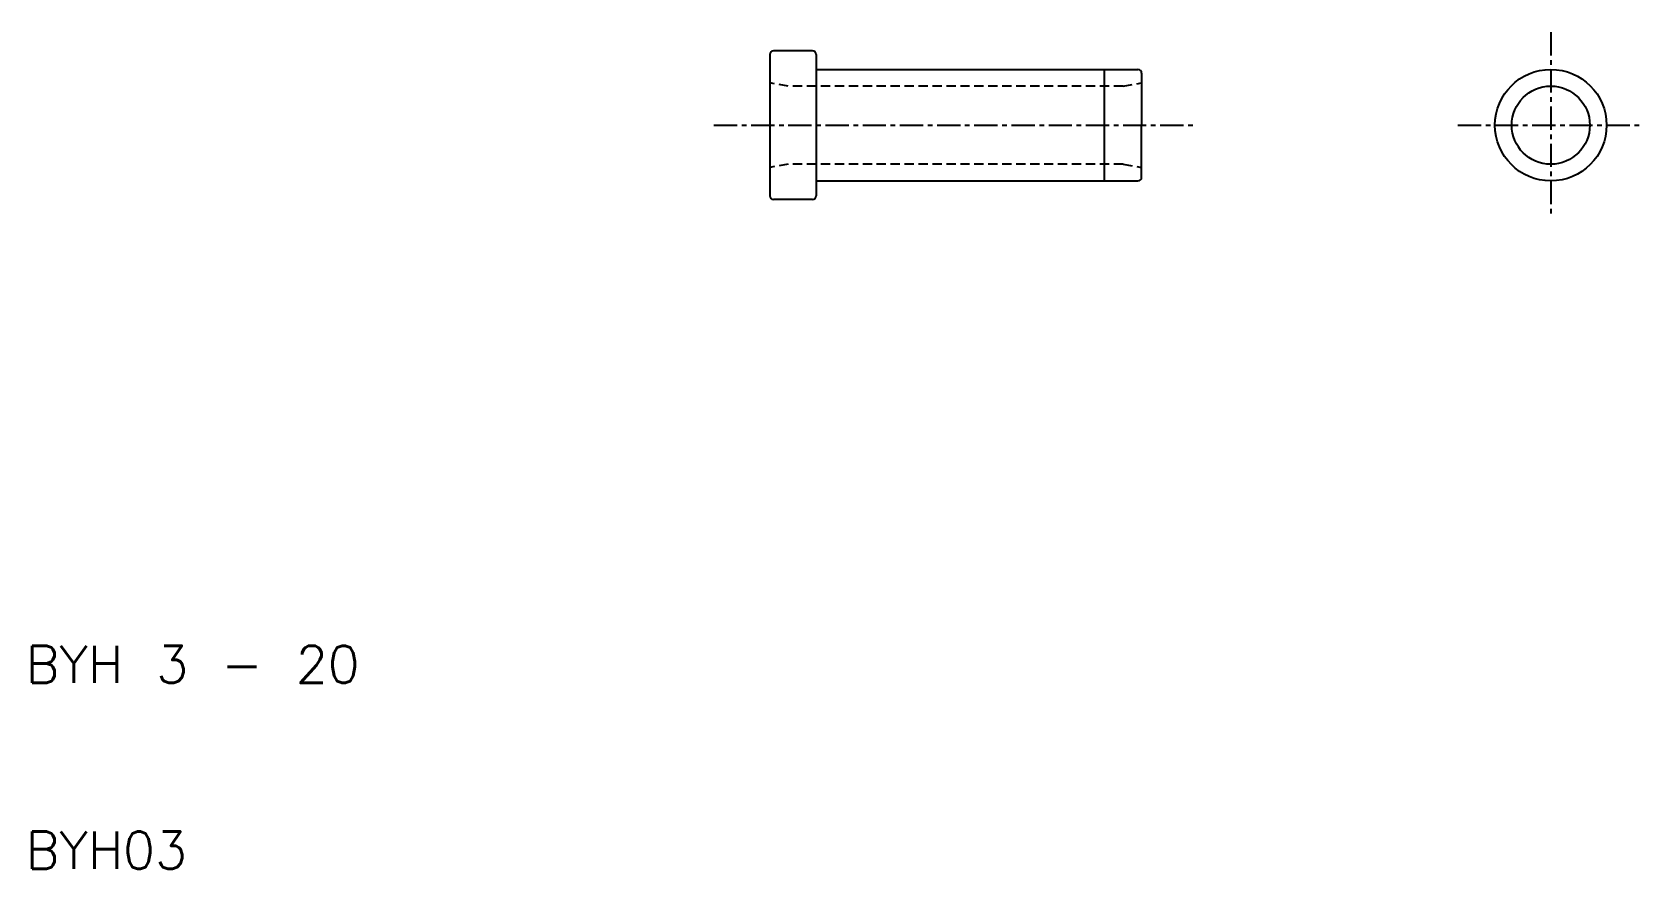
# Model space of a CAD drawing. Extents: x 10.3 to 97, y 10 to 55.
import ezdxf

# ---------------------------------------------------------------- set-up
doc = ezdxf.new("R2010")
doc.units = 0
doc.linetypes.add('CENTER', pattern=[2, 1.25, -0.25, 0.25, -0.25])
doc.linetypes.add('DASHED', pattern=[0.75, 0.5, -0.25])
doc.layers.get('0').update_dxf_attribs({"linetype": 'CONTINUOUS'})
doc.layers.add('CENTER', color=1, linetype='CENTER')
doc.styles.get("Standard").update_dxf_attribs({"font": 'txt.shx', "bigfont": 'bigfont.shx'})

msp = doc.modelspace()

# ---------------------------------------------------------------- linework, layer by layer
at = {"color": 7, "linetype": 'CONTINUOUS'}
for p, q in [((50, 53.8), (50, 46.2)), ((52.3, 54), (50.2, 54)), ((52.5, 53.8), (52.5, 46.2)), ((52.5, 53), (69.8, 53)), ((68, 47), (68, 53)), ((70, 52.8), (70, 50)), ((70, 47.2), (70, 50)), ((52.5, 47), (69.8, 47)), ((52.3, 46), (50.2, 46))]:
    msp.add_line(p, q, dxfattribs=at)
at = {"color": 3, "linetype": 'DASHED'}
for p, q in [((51, 52.1), (50, 52.276)), ((69, 52.1), (51, 52.1)), ((69, 52.1), (70, 52.276)), ((51, 47.9), (50, 47.724)), ((69, 47.9), (51, 47.9)), ((69, 47.9), (70, 47.724))]:
    msp.add_line(p, q, dxfattribs=at)
at = {"color": 7, "linetype": 'CONTINUOUS'}
for radius in [3, 2.1]:
    msp.add_circle((92, 50), radius, dxfattribs=at)
for centre, start, end in [((50.2, 53.8), 90, 180), ((52.3, 53.8), 0, 90), ((69.8, 52.8), 0, 90), ((69.8, 47.2), 270, 0), ((50.2, 46.2), 180, 270), ((52.3, 46.2), 270, 0)]:
    msp.add_arc(centre, 0.2, start, end, dxfattribs=at)
at = {"layer": 'CENTER', "color": 1, "linetype": 'CENTER'}
for p, q in [((92, 55), (92, 45)), ((47, 50), (73, 50)), ((87, 50), (97, 50))]:
    msp.add_line(p, q, dxfattribs=at)

# ---------------------------------------------------------------- texts
at = {"color": 7, "linetype": 'CONTINUOUS'}
for s, p in [('BYH 3 - 20', (10, 20)), ('BYH03', (10, 10))]:
    msp.add_text(s, height=2, dxfattribs=at).set_placement(p)

doc.saveas('drawing.dxf')
